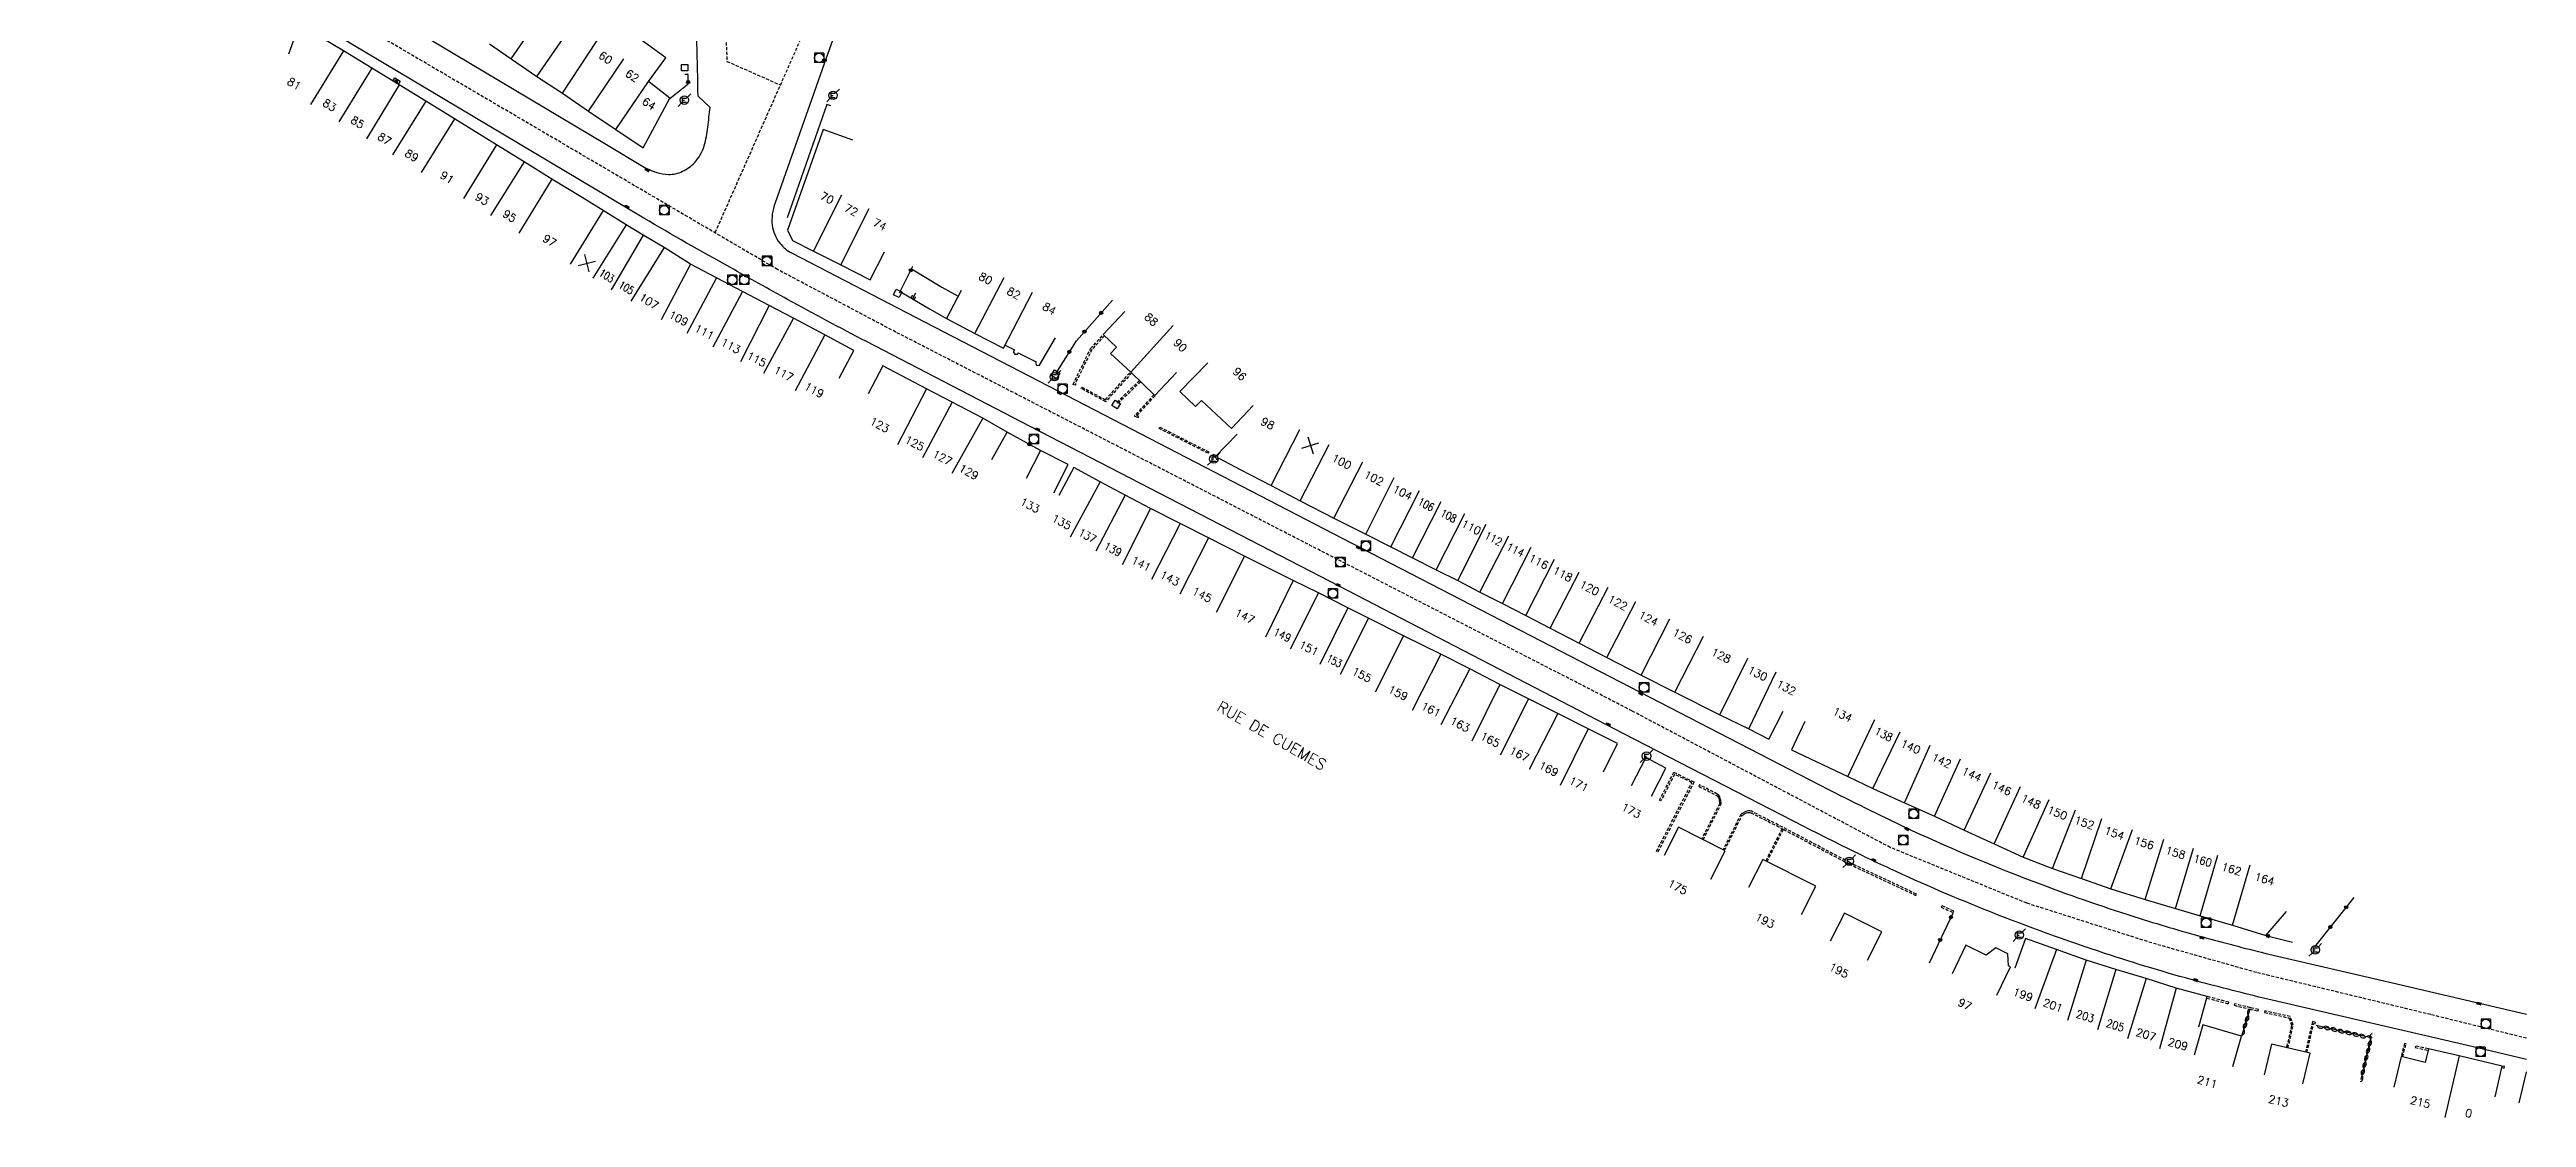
# Model space of a CAD drawing. Header units: millimetres. Extents: x 116000 to 117000, y 126000 to 127000.
# Drawn here: x 116607.5 to 117000, y 126027.1 to 126196.3 of the extents above; entities that cross this region are included whole.
import ezdxf
from ezdxf.enums import TextEntityAlignment as Align

# ---------------------------------------------------------------- set-up
doc = ezdxf.new("R2010")
doc.units = ezdxf.units.MM
doc.linetypes.add('DASHED', pattern=[0.75, 0.5, -0.25])
doc.layers.get('0').update_dxf_attribs({"linetype": 'CONTINUOUS'})
for name, color, linetype in [('W0001', 6, 'DASHED'), ('W0008', 7, 'CONTINUOUS'), ('W0100', 7, 'CONTINUOUS'), ('W0112', 1, 'DASHED'), ('W0211', 2, 'CONTINUOUS'), ('W0310', 3, 'CONTINUOUS'), ('W0322', 7, 'CONTINUOUS'), ('W0334', 7, 'CONTINUOUS'), ('W0400', 7, 'CONTINUOUS'), ('W0420', 7, 'CONTINUOUS'), ('W0471', 7, 'CONTINUOUS'), ('W0989', 7, 'CONTINUOUS'), ('W0991', 7, 'CONTINUOUS'), ('W1102', 7, 'CONTINUOUS')]:
    doc.layers.add(name, color=color, linetype=linetype)
doc.styles.get("Standard").update_dxf_attribs({"font": 'romans.shx', "width": 0.85})

# ---------------------------------------------------------------- blocks, each defined once
blk = doc.blocks.new('t322o')
at = {"color": 0, "linetype": 'Continuous'}
for radius in [0.25, 0.15]:
    blk.add_circle((0, 0), radius, dxfattribs=at)
blk = doc.blocks.new('T400')
for p, q in [((-0.15, 0.3), (0.15, 0.3)), ((-0.15, -0.25), (-0.15, 0.3)), ((-0.15, 0.15), (0.15, 0.15)), ((-0.15, 0), (0.15, 0)), ((0.15, 0.3), (0.15, -0.25)), ((-0.15, -0.15), (0.15, -0.15)), ((-0.15, -0.25), (-0.15, -0.3)), ((-0.15, -0.3), (0.15, -0.3)), ((0.15, -0.3), (0.15, -0.25))]:
    blk.add_line(p, q)
blk = doc.blocks.new('T420')
for p, q in [((0.75, 0.75), (-0.75, 0.75)), ((-0.75, 0.75), (-0.75, -0.75)), ((0.75, 0.75), (0.75, -0.75)), ((0.75, -0.75), (-0.75, -0.75))]:
    blk.add_line(p, q)
blk.add_ellipse((0, 0), major_axis=(-0.53, 0.53), ratio=1, start_param=3.926991, end_param=10.210176)
blk = doc.blocks.new('T471')
for p, q in [((-0.333334, 0.333334), (-0.333334, -0.333334)), ((-0.333334, 0.333334), (0.333334, 0.333334)), ((-0.333334, 0), (0, 0)), ((0.500001, 0.500001), (1.000002, 1.000002)), ((-0.500001, -0.500001), (-1.000002, -1.000002)), ((-0.333334, -0.333334), (0.333334, -0.333334))]:
    blk.add_line(p, q)
blk.add_ellipse((0, 0), major_axis=(0.471405, 0.471405), ratio=1, start_param=5.4977871438, end_param=11.780972451)
blk = doc.blocks.new('t112o')
at = {"color": 0, "linetype": 'Continuous'}
for p, q in [((-0.5, 0.5), (0.5, 0.5)), ((-0.5, -0.5), (-0.5, 0.5)), ((0.5, 0.5), (0.5, -0.5)), ((0.5, -0.5), (-0.5, -0.5))]:
    blk.add_line(p, q, dxfattribs=at)
blk = doc.blocks.new('t211o')
at = {"color": 0, "linetype": 'Continuous'}
for p, q in [((-0.29, 0.5), (-0.29, 0)), ((0, 1), (0, 0)), ((0.29, 0.5), (0.29, 0))]:
    blk.add_line(p, q, dxfattribs=at)
blk = doc.blocks.new('t991o')
at = {"color": 0, "linetype": 'Continuous'}
for p, q in [((-1, 1), (1, -1)), ((-1, -1), (1, 1))]:
    blk.add_line(p, q, dxfattribs=at)
blk = doc.blocks.new('t310o')
at = {"color": 0, "linetype": 'Continuous'}
for centre, start, end in [((-0.5, 0.38), 216.8699, 323.1304), ((0.5, -0.37), 36.8699, 143.1303)]:
    blk.add_arc(centre, 0.625, start, end, dxfattribs=at)

msp = doc.modelspace()

# ---------------------------------------------------------------- linework, layer by layer
at = {"layer": 'W0001'}
for points in [[(117000, 126039.63), (116984.82, 126043.37), (116957.23, 126050.04), (116940.64, 126054.72), (116920.81, 126061.03), (116899.17, 126069.86), (116858.24, 126091.49), (116741.58, 126151.51), (116722.83, 126161.43), (116604.19, 126231), (116515.66, 126283.09), (116462.47, 126313.55), (116451.83, 126317.34), (116434.16, 126326.89), (116435.08, 126333.2)], [(116731.63, 126209.55), (116712.91, 126167.24)], [(116714.24, 126210.16), (116714.81, 126194.41), (116723.27, 126190.67)]]:
    msp.add_lwpolyline(points, dxfattribs=at)
at = {"layer": 'W0008', "flags": 128}
for points in [[(116628.19, 126244.29), (116627.13, 126242.46), (116623.46, 126236.42), (116621.81, 126233.44, 0.098), (116621.2, 126231.51, 0.1302), (116621.81, 126228.06, 0.0829), (116623.8, 126225.07, 0.0528), (116626.88, 126222.42, 0.0202), (116629.41, 126220.78), (116659.83, 126202.64), (116695.46, 126181.4), (116701.94, 126177.51, 0.1015), (116705.54, 126176.47, 0.1074), (116707.77, 126176.99, 0.0944), (116709.67, 126178.34, 0.1142), (116711.21, 126181.03, 0.0447), (116711.77, 126183.98, 0.0007), (116712.17, 126187.12), (116710.24, 126188.88, 0.0014), (116710.06, 126197.27, 0.0033), (116709.69, 126209.38, 0.000102), (116709.65, 126210.31, 0.000102)], [(117000, 126036.26), (116992.23, 126038.1), (116959.01, 126045.82, -0.0056), (116947.81, 126048.67, -0.0132), (116933.16, 126053.08, -0.0154), (116915.04, 126059.64, -0.0137), (116899.14, 126066.49, -0.0035), (116895.32, 126068.29, -0.0048), (116885.56, 126073.13), (116856.96, 126087.88), (116810.43, 126111.98), (116762.89, 126136.57), (116736.92, 126150, -0.0043), (116724.44, 126156.67, -0.002), (116715.3, 126161.78, -0.0072), (116701.62, 126169.57), (116696.44, 126172.68), (116655.55, 126197.04), (116619.22, 126218.69, 0.0906), (116616.35, 126219.8, 0.1232), (116611.61, 126219.3, 0.0596), (116608.81, 126217.99), (116591.45, 126207.26)], [(116735.68, 126209.32), (116730.23, 126194), (116722.44, 126171.97, 0.1177), (116721.98, 126168.46, 0.1325), (116723.19, 126165.62, 0.1069), (116725.14, 126164), (116746.13, 126153.13), (116767.24, 126142.23), (116815.3, 126117.33), (116868.92, 126089.6), (116889.51, 126078.99, 0.0073), (116902.6, 126072.57, 0.0194), (116923.07, 126064.02, 0.0133), (116938.78, 126058.6, 0.0098), (116949.35, 126055.49, 0.0047), (116959.17, 126052.94), (116978.78, 126048.41), (117000, 126043.45)]]:
    msp.add_lwpolyline(points, format="xyb", dxfattribs=at)
at = {"layer": 'W0100', "flags": 128}
for points in [[(116732.58, 126144.2), (116734.93, 126148.62), (116730.31, 126151.07), (116725.38, 126153.74), (116721.51, 126155.71), (116717.28, 126157.95), (116713.17, 126160.13), (116709.04, 126162.3), (116704.85, 126164.9), (116701.54, 126166.85), (116698.86, 126168.53), (116695.21, 126170.77), (116691.86, 126172.82), (116687.06, 126175.74), (116682.66, 126178.49), (116678.29, 126181.18), (116671.62, 126185.31), (116667.08, 126188.11), (116662.89, 126190.67), (116658.56, 126193.32), (116654.07, 126196.09), (116647.04, 126200.25), (116645.33, 126195.55)], [(116677.17, 126197.21), (116680.63, 126194.82), (116684.69, 126192.02), (116688.74, 126189.35), (116692.89, 126186.54), (116697.21, 126183.62), (116701.52, 126180.72), (116705.76, 126188.55), (116702.39, 126191.24), (116705.12, 126194.99), (116701.07, 126197.93)], [(116734.77, 126181.92), (116730.05, 126183.59), (116724.42, 126167.66), (116725.2, 126166), (116728.52, 126164.33), (116732.86, 126162.15), (116737.52, 126159.78), (116739.79, 126164.23)], [(116751.95, 126158.1), (116749.61, 126153.68), (116754.08, 126151.31), (116758.65, 126148.94), (116758.91, 126149.46), (116760.37, 126148.72), (116760.19, 126148.41), (116760.46, 126148.03), (116760.9, 126148.03), (116760.99, 126148.23), (116763.81, 126146.82), (116763.69, 126146.61), (116763.94, 126146.24), (116764.37, 126146.28), (116766.89, 126150.6)], [(116756.81, 126131.32), (116759.25, 126135.68), (116755.35, 126137.86), (116750.49, 126140.42), (116746.43, 126142.52), (116739.5, 126146.16), (116737.18, 126141.73)], [(116795.7, 126135.33), (116792.21, 126131.75), (116792.44, 126131.35), (116792.79, 126131.55), (116796.14, 126129.75), (116801.04, 126127.21), (116805.68, 126124.8), (116811.02, 126122.05), (116816.06, 126119.52), (116820.05, 126117.5), (116823.46, 126115.76), (116827.23, 126113.85), (116830.63, 126112.13), (116834.11, 126110.33), (116837.75, 126108.49), (116841.41, 126106.62), (116845.3, 126104.61), (116849.89, 126102.24), (116854.27, 126099.96), (116859.69, 126097.18), (116865.01, 126094.44), (116872.16, 126090.88), (116876.74, 126088.66), (116879.93, 126087.02), (116882.22, 126091.47)], [(116766.64, 126126.07), (116768.9, 126130.53), (116764.5, 126132.76), (116762.24, 126128.31)], [(116853.71, 126081.84), (116855.95, 126086.31), (116851.32, 126088.64), (116846.52, 126091.1), (116841.82, 126093.43), (116837.29, 126095.67), (116832.53, 126098.14), (116827.93, 126100.46), (116822.05, 126103.41), (116816.49, 126106.21), (116813.19, 126107.84), (116808.56, 126110.18), (116804.57, 126112.13), (116796.82, 126116.03), (116791.11, 126118.93), (116786.63, 126121.21), (116781.92, 126123.58), (116777.95, 126125.66), (116773.95, 126127.81), (116769.78, 126130.04), (116767.42, 126125.63)], [(116885.64, 126089.84), (116883.51, 126085.32), (116892.47, 126081.09), (116896.44, 126079.18), (116901.43, 126076.94), (116906.17, 126074.79), (116910.9, 126072.61), (116915.65, 126070.43), (116920.24, 126068.34), (116924.9, 126066.52), (116929.49, 126064.95), (116934.15, 126063.28), (116939.58, 126061.6), (116944.37, 126060.17), (116948.28, 126059.03), (116953.39, 126057.52), (116958.7, 126055.92), (116961.95, 126059.72)], [(116861.33, 126078), (116863.62, 126082.44), (116860.43, 126084.09), (116858.14, 126079.64)], [(116870.75, 126064.86), (116873, 126069.33), (116865.62, 126073.05), (116863.37, 126068.58)], [(116885.1, 126059.26), (116887.36, 126063.73), (116878.99, 126067.96), (116876.73, 126063.5)], [(116895.58, 126052.01), (116897.84, 126056.47), (116891.93, 126059.46), (116889.67, 126055)], [(116948.08, 126041.42), (116949.41, 126046.24), (116944.51, 126047.59), (116939.71, 126049.07), (116934.95, 126050.52), (116930.2, 126051.98), (116925.51, 126053.68), (116920.62, 126055.42), (116918.92, 126050.72)], [(116916.05, 126046.45), (116918.22, 126050.96), (116917.9, 126051.11), (116917.81, 126053), (116915.91, 126053.93), (116914.39, 126052.81), (116911.14, 126054.36), (116908.98, 126049.85)], [(116953.47, 126035.17), (116954.86, 126039.98), (116948.71, 126041.76), (116947.32, 126036.96)], [(116964.58, 126032.38), (116965.72, 126037.25), (116959.59, 126038.68), (116958.45, 126033.82)], [(116995.02, 126030.36), (116996.16, 126035.23), (116989.36, 126036.82), (116984.45, 126037.95), (116983.96, 126035.81), (116980.14, 126036.73), (116978.97, 126031.87)], [(117000, 126034.26), (116999.93, 126034.28), (116998.81, 126029.41)]]:
    msp.add_lwpolyline(points, dxfattribs=at)
at = {"layer": 'W0100'}
for points in [[(116661.87, 126191.29), (116662.17, 126191.79), (116663.02, 126191.28), (116662.72, 126190.77)], [(116662.6, 126191.53), (116662.29, 126191.03), (116662.68, 126191.13), (116662.2, 126191.42), (116662.29, 126191.03)], [(116705.76, 126188.55), (116705.66, 126188.6)], [(116786.07, 126145.1), (116782.63, 126141.47), (116778.82, 126145.18), (116775.58, 126148.13), (116776.54, 126149.15), (116774.45, 126151.11), (116777.86, 126154.76)], [(116791.04, 126146.62), (116786.61, 126142.08), (116789.06, 126139.7), (116790.04, 126140.7), (116794.8, 126136.22), (116798.23, 126139.86)]]:
    msp.add_lwpolyline(points, dxfattribs=at)
at = {"layer": 'W0112'}
for p, q in [((116780.21, 126143.83), (116776.46, 126140.26)), ((116780.39, 126143.65), (116776.66, 126140.1))]:
    msp.add_line(p, q, dxfattribs=at)
for points in [[(116774.63, 126150.93), (116772.65, 126148.75), (116770.01, 126143.37), (116770.11, 126143.33), (116770.03, 126143.1), (116769.66, 126143.23), (116772.44, 126148.89), (116774.45, 126151.1)], [(116778.97, 126145.04), (116774.84, 126140.48), (116770.94, 126142.59), (116771.06, 126142.81), (116774.79, 126140.79), (116778.79, 126145.21)], [(116782.5, 126141.6), (116779.37, 126138.22), (116779.98, 126137.94), (116780.08, 126138.16), (116779.79, 126138.3), (116782.69, 126141.44), (116782.64, 126141.48)], [(116792.21, 126131.75), (116791.77, 126131.96), (116791.88, 126132.19), (116792.39, 126131.93)], [(116862.12, 126069.23), (116867.74, 126080.12), (116864.99, 126081.45), (116862.82, 126077.23), (116862.59, 126077.34), (116864.88, 126081.78), (116868.08, 126080.23), (116862.34, 126069.11)], [(116869.52, 126071.08), (116872.38, 126076.75), (116872.36, 126076.89), (116872.35, 126077.03), (116872.33, 126077.17), (116872.31, 126077.31), (116872.28, 126077.46), (116872.23, 126077.66), (116872.15, 126077.86), (116872.05, 126078.04), (116871.93, 126078.2), (116871.77, 126078.31), (116868.96, 126079.78), (116868.84, 126079.56), (116871.63, 126078.1), (116871.75, 126078.02), (116871.85, 126077.9), (116871.93, 126077.76), (116871.99, 126077.59), (116872.04, 126077.4), (116872.07, 126077.27), (116872.09, 126077.14), (116872.1, 126077), (116872.12, 126076.86), (116872.12, 126076.79), (116869.3, 126071.2)], [(116879.66, 126067.62), (116882.24, 126072.73), (116892.65, 126067.24), (116903.21, 126062.26), (116903.31, 126062.48), (116892.77, 126067.46), (116882.14, 126073.07), (116877.18, 126075.59), (116876.98, 126075.66), (116876.75, 126075.67), (116876.52, 126075.63), (116876.3, 126075.55), (116876.08, 126075.45), (116875.96, 126075.38), (116875.84, 126075.31), (116875.72, 126075.24), (116875.61, 126075.16), (116875.5, 126075.09), (116872.67, 126069.49)], [(116872.9, 126069.38), (116875.69, 126074.92), (116875.75, 126074.96), (116875.86, 126075.03), (116875.97, 126075.1), (116876.08, 126075.16), (116876.19, 126075.23), (116876.39, 126075.32), (116876.59, 126075.38), (116876.77, 126075.42), (116876.93, 126075.41), (116877.09, 126075.36), (116882.02, 126072.85), (116882.02, 126072.85), (116879.44, 126067.73)], [(116949.34, 126046), (116952.79, 126045.08), (116952.85, 126045.32), (116949.41, 126046.24)], [(116962.2, 126038.07), (116963.05, 126041.69), (116962.56, 126043.06), (116958.55, 126043.95), (116958.5, 126043.7), (116962.37, 126042.84), (116962.79, 126041.68), (116961.95, 126038.13)], [(116965.21, 126037.37), (116966.28, 126041.96), (116966.51, 126041.91), (116966.56, 126042.15), (116966.1, 126042.26), (116964.96, 126037.42)], [(116980.38, 126036.67), (116980.92, 126038.75), (116980.67, 126038.82), (116980.14, 126036.73)], [(116984.45, 126037.95), (116982.42, 126038.4), (116982.37, 126038.15), (116984.4, 126037.71)], [(116996.1, 126034.99), (116996.46, 126034.89), (116996.52, 126035.14), (116996.16, 126035.23)]]:
    msp.add_lwpolyline(points, dxfattribs=at)
for points in [[(116783.41, 126136.47), (116791.16, 126132.53), (116791.05, 126132.31), (116783.3, 126136.25)], [(116907.23, 126060.39), (116909.14, 126059.55), (116909.24, 126059.78), (116907.33, 126060.62)], [(116953.66, 126044.85), (116956.18, 126044.23), (116957.47, 126043.93), (116957.53, 126044.17), (116956.24, 126044.47), (116953.72, 126045.09)]]:
    msp.add_lwpolyline(points, close=True, dxfattribs=at)
at = {"layer": 'W0211', "flags": 128}
msp.add_lwpolyline([(116744.07, 126161.53), (116748.89, 126158.65), (116751.48, 126157.21)], dxfattribs=at)
at = {"layer": 'W0211'}
msp.add_lwpolyline([(116742.25, 126157.96), (116746.9, 126155.18), (116749.61, 126153.68)], dxfattribs=at)
at = {"layer": 'W0310'}
msp.add_line((116956.18, 126044.23), (116954.86, 126039.98), dxfattribs=at)
at = {"layer": 'W0310', "flags": 128}
msp.add_lwpolyline([(116973.8, 126033.11), (116975.38, 126039.67), (116966.69, 126041.64)], dxfattribs=at)
at = {"layer": 'W0322'}
msp.add_line((116742.14, 126157.74), (116744.28, 126161.95), dxfattribs=at)
at = {"layer": 'W0322', "flags": 128}
for points in [[(116705.77, 126188.51), (116708.67, 126190.86), (116708.65, 126192.35), (116708.15, 126192.34)], [(116766.98, 126145), (116770.2, 126150.14), (116775.92, 126156.57)], [(116764.5, 126132.76), (116759.25, 126135.68)], [(116905.37, 126051.58), (116909.14, 126059.51)], [(116966.44, 126054.12), (116972.67, 126061.94)], [(116958.7, 126055.92), (116962.92, 126054.84)]]:
    msp.add_lwpolyline(points, dxfattribs=at)
at = {"layer": 'W0334', "flags": 128}
msp.add_lwpolyline([(116731.26, 126187.36), (116730.67, 126187.56), (116724.37, 126169.6)], dxfattribs=at)
at = {"layer": 'W1102'}
for p, q in [((116680.63, 126194.82), (116686.31, 126203.05)), ((116684.69, 126192.02), (116690.37, 126200.25)), ((116688.74, 126189.35), (116694.24, 126197.7)), ((116654.07, 126196.09), (116648.82, 126187.58)), ((116658.56, 126193.32), (116653.33, 126184.8)), ((116692.89, 126186.54), (116698.49, 126194.83)), ((116662.89, 126190.67), (116657.68, 126182.13)), ((116697.21, 126183.62), (116702.39, 126191.24)), ((116667.08, 126188.11), (116661.83, 126179.6)), ((116671.62, 126185.31), (116666.35, 126176.81)), ((116678.29, 126181.18), (116673.05, 126172.66)), ((116682.66, 126178.49), (116677.37, 126170)), ((116687.06, 126175.74), (116681.86, 126167.21)), ((116728.52, 126164.33), (116733.01, 126173.26)), ((116695.21, 126170.77), (116689.98, 126162.25)), ((116732.86, 126162.15), (116737.35, 126171.09)), ((116698.86, 126168.53), (116693.54, 126160.07)), ((116701.54, 126166.85), (116696.48, 126158.22)), ((116704.85, 126164.9), (116699.58, 126156.41)), ((116709.04, 126162.3), (116704.39, 126153.45)), ((116713.17, 126160.13), (116708.48, 126151.3)), ((116717.28, 126157.95), (116712.6, 126149.11)), ((116754.08, 126151.31), (116758.76, 126160.15)), ((116758.65, 126148.94), (116763.26, 126157.82)), ((116721.51, 126155.71), (116716.96, 126146.8)), ((116725.38, 126153.74), (116720.62, 126144.94)), ((116730.31, 126151.07), (116725.63, 126142.23)), ((116778.82, 126145.18), (116785.55, 126152.58)), ((116746.43, 126142.52), (116741.84, 126133.63)), ((116750.49, 126140.42), (116745.83, 126131.57)), ((116755.35, 126137.86), (116750.47, 126129.13)), ((116801.04, 126127.21), (116805.62, 126136.1)), ((116805.68, 126124.8), (116810.28, 126133.68)), ((116811.02, 126122.05), (116815.6, 126130.93)), ((116773.95, 126127.81), (116769.23, 126119)), ((116816.06, 126119.52), (116820.54, 126128.46)), ((116820.05, 126117.5), (116824.57, 126126.42)), ((116777.95, 126125.66), (116773.3, 126116.81)), ((116781.92, 126123.58), (116777.44, 126114.64)), ((116823.46, 126115.76), (116828.01, 126124.66)), ((116827.23, 126113.85), (116831.74, 126122.78)), ((116786.63, 126121.21), (116782.08, 126112.31)), ((116791.11, 126118.93), (116786.59, 126110.01)), ((116830.63, 126112.13), (116835.14, 126121.06)), ((116834.11, 126110.33), (116838.71, 126119.21)), ((116796.82, 126116.03), (116792.33, 126107.09)), ((116837.75, 126108.49), (116842.26, 126117.41)), ((116841.41, 126106.62), (116845.96, 126115.53)), ((116804.57, 126112.13), (116800.17, 126103.15)), ((116845.3, 126104.61), (116849.89, 126113.5)), ((116849.89, 126102.24), (116854.49, 126111.12)), ((116808.56, 126110.18), (116804.05, 126101.26)), ((116813.19, 126107.84), (116808.76, 126098.87)), ((116854.27, 126099.96), (116858.88, 126108.83)), ((116816.49, 126106.21), (116811.98, 126097.28)), ((116822.05, 126103.41), (116817.57, 126094.46)), ((116859.69, 126097.18), (116864.26, 126106.07)), ((116865.01, 126094.44), (116869.58, 126103.33)), ((116827.93, 126100.46), (116823.42, 126091.54)), ((116872.16, 126090.88), (116876.62, 126099.83)), ((116832.53, 126098.14), (116827.93, 126089.26)), ((116837.29, 126095.67), (116832.85, 126086.71)), ((116876.74, 126088.66), (116881.1, 126097.66)), ((116841.82, 126093.43), (116837.37, 126084.47)), ((116846.52, 126091.1), (116841.96, 126082.2)), ((116851.32, 126088.64), (116846.84, 126079.7)), ((116892.47, 126081.09), (116896.74, 126090.13)), ((116896.44, 126079.18), (116900.77, 126088.19)), ((116901.43, 126076.94), (116905.52, 126086.07)), ((116906.17, 126074.79), (116910.3, 126083.9)), ((116910.9, 126072.61), (116915.09, 126081.69)), ((116915.65, 126070.43), (116919.82, 126079.52)), ((116920.24, 126068.34), (116924.38, 126077.44)), ((116924.9, 126066.52), (116928.54, 126075.83)), ((116929.49, 126064.95), (116932.72, 126074.42)), ((116934.15, 126063.28), (116937.54, 126072.69)), ((116939.58, 126061.6), (116942.54, 126071.15)), ((116944.37, 126060.17), (116947.22, 126069.76)), ((116948.28, 126059.03), (116951.08, 126068.63)), ((116953.39, 126057.52), (116956.23, 126067.11)), ((116925.51, 126053.68), (116922.11, 126044.28)), ((116930.2, 126051.98), (116927.27, 126042.42)), ((116934.95, 126050.52), (116932.03, 126040.96)), ((116939.71, 126049.07), (116936.76, 126039.51)), ((116944.51, 126047.59), (116941.85, 126037.95)), ((116989.36, 126036.82), (116987.09, 126027.08))]:
    msp.add_line(p, q, dxfattribs=at)

# ---------------------------------------------------------------- block references
at = {"layer": 'W0112'}
msp.add_blockref('t112o', (116708.1, 126193.43), dxfattribs=at)
for p, rotation in [((116741.87, 126157.65), 332.8683703282383), ((116766.9, 126144.82), 328.9013180043682), ((116776.48, 126140.02), 327.6709293340222)]:
    msp.add_blockref('t112o', p, dxfattribs=dict(at, rotation=rotation))
at = {"layer": 'W0211', "rotation": 329.1392605418867}
msp.add_blockref('t211o', (116744.2, 126156.8), dxfattribs=at)
at = {"layer": 'W0310'}
for p, rotation in [((116955.89, 126043.29), 252.7492977992263), ((116955.2, 126041.08), 252.7492977992263), ((116955.55, 126042.18), 252.7492977992263), ((116967.81, 126041.38), 167.2217450170569), ((116968.94, 126041.13), 167.2217450170569), ((116970.07, 126040.87), 167.2217450170569), ((116971.19, 126040.62), 167.2217450170569), ((116972.32, 126040.36), 167.2217450170569), ((116973.44, 126040.11), 167.2217450170569), ((116974.57, 126039.85), 167.2217450170569), ((116975.3, 126039.35), 76.45199271780791), ((116974.22, 126034.86), 76.45199271780791), ((116974.49, 126035.98), 76.45199271780791), ((116974.76, 126037.1), 76.45199271780791), ((116975.03, 126038.23), 76.45199271780791), ((116973.95, 126033.74), 76.45199271780791)]:
    msp.add_blockref('t310o', p, dxfattribs=dict(at, rotation=rotation))
at = {"layer": 'W0322'}
for p, rotation in [((116708.67, 126191.13), 90.80687508624365), ((116743.96, 126161.3), 63.03219811671661), ((116774.13, 126154.56), 48.30879826579372), ((116771.47, 126151.58), 48.30879826579372), ((116769.09, 126148.38), 57.95708042424452), ((116762.74, 126133.74), 150.9451181073379), ((116971.43, 126060.38), 51.4701151994895), ((116907.09, 126055.2), 64.5520727145414), ((116908.81, 126058.81), 64.5520727145414), ((116959.04, 126055.83), 345.7048802679054), ((116968.93, 126057.25), 51.4701151994895)]:
    msp.add_blockref('t322o', p, dxfattribs=dict(at, rotation=rotation))
at = {"layer": 'W0400'}
for p, rotation in [((116730.29, 126194.63), 90), ((116702.19, 126177.21), 62.50115907825473), ((116698.97, 126171.34), 58.14148398307599), ((116717.94, 126160.43), 90), ((116767.53, 126141.89), 60.43949164459362), ((116764.05, 126136.09), 63.64665052662318), ((116814.86, 126117.38), 241.1865575422503), ((116811.69, 126111.44), 64.37968948563035), ((116859.68, 126094.24), 62.08687259548984), ((116854.51, 126089.34), 62.65959593459838), ((116901.82, 126072.81), 62.53116908636157), ((116896.57, 126067.84), 65.57694297476009), ((116948.56, 126055.56), 254.6936433005694), ((116947.59, 126048.85), 73.33399843905056), ((116992.51, 126045.12), 76.87309675324201), ((116992.86, 126038.16), 76.62929615830039)]:
    msp.add_blockref('T400', p, dxfattribs=dict(at, rotation=rotation))
at = {"layer": 'W0420'}
for p in [(116729.43, 126194.96), (116704.89, 126170.82), (116721.15, 126162.78), (116721.16, 126162.76), (116715.65, 126159.79), (116717.55, 126159.79), (116767.98, 126142.53), (116763.46, 126134.55), (116816.08, 126117.62), (116812.03, 126115.06), (116810.84, 126110.1), (116860.15, 126095.19), (116902.88, 126075.17), (116901.23, 126071.01), (116949.22, 126057.91), (116993.56, 126041.9), (116992.73, 126037.48)]:
    msp.add_blockref('T420', p, dxfattribs=at)
at = {"layer": 'W0471'}
for p in [(116708.07, 126188.26), (116731.63, 126189.02), (116766.71, 126144.44), (116791.98, 126131.41), (116860.54, 126084.32), (116892.68, 126067.67), (116919.63, 126055.98), (116966.53, 126053.63)]:
    msp.add_blockref('T471', p, dxfattribs=at)
at = {"layer": 'W0991'}
for p, rotation in [((116692.59, 126162.41), 328.4392954195106), ((116807.28, 126133.55), 332.5573671877851)]:
    msp.add_blockref('t991o', p, dxfattribs=dict(at, rotation=rotation))

# ---------------------------------------------------------------- texts
at = {"layer": 'W0989'}
msp.add_text('RUE DE CUEMES', height=1.75, rotation=330.2009, dxfattribs=at).set_placement((116801.16, 126087.57), align=Align.MIDDLE)
at = {"layer": 'W0991'}
for s, rotation, p in [('60', 325.9392, (116695.58, 126194.99)), ('62', 325.9094, (116699.81, 126192.12)), ('81', 329.4012, (116646.23, 126190.86)), ('83', 328.3152, (116651.85, 126187.47)), ('85', 328.4651, (116656.28, 126184.75)), ('64', 326.0714, (116702.47, 126187.68)), ('87', 328.6283, (116660.56, 126182.13)), ('89', 328.3276, (116664.88, 126179.48)), ('91', 328.212, (116670.47, 126176.02)), ('93', 328.3837, (116676.02, 126172.59)), ('70', 333.2909, (116730.68, 126172.76)), ('95', 328.0899, (116680.37, 126169.9)), ('72', 333.3088, (116734.51, 126170.84)), ('74', 333.0322, (116739.04, 126168.54)), ('97', 328.6186, (116686.71, 126166)), ('107', 328.1607, (116702.46, 126156.38)), ('80', 332.0996, (116755.82, 126160.01)), ('82', 332.5569, (116760.28, 126157.67)), ('109', 332.2796, (116707.15, 126153.69)), ('84', 329.7202, (116765.92, 126155.21)), ('88', 317.6759, (116782.07, 126153.51)), ('111', 332.0362, (116711.24, 126151.53)), ('113', 332.1116, (116715.42, 126149.32)), ('90', 315.751, (116786.66, 126149.42)), ('115', 332.9717, (116719.52, 126147.21)), ('117', 331.5962, (116723.8, 126144.92)), ('96', 316.772, (116796.07, 126144.86)), ('119', 332.0471, (116728.64, 126142.33)), ('123', 332.2849, (116739.01, 126136.81)), ('98', 332.7893, (116800.52, 126137.04)), ('125', 332.693, (116744.56, 126133.92)), ('127', 332.2265, (116748.96, 126131.62)), ('129', 330.7868, (116753.15, 126129.35)), ('100', 332.7182, (116812.24, 126130.98)), ('102', 333.3614, (116817.35, 126128.38)), ('104', 333.1502, (116821.89, 126126.09)), ('133', 333.071, (116762.85, 126124.07)), ('135', 331.874, (116767.86, 126121.43)), ('110', 333.172, (116832.77, 126120.58)), ('141', 333.3606, (116780.47, 126114.8)), ('116', 332.9772, (116843.44, 126115.13)), ('118', 332.7083, (116847.26, 126113.17)), ('143', 332.9411, (116785.01, 126112.5)), ('145', 333.1008, (116790.12, 126109.9)), ('120', 332.6045, (116851.51, 126110.97)), ('147', 333.3076, (116796.88, 126106.49)), ('122', 332.5094, (116856, 126108.64)), ('124', 332.8348, (116860.86, 126106.13)), ('151', 333.1795, (116807.04, 126101.42)), ('126', 332.7851, (116866.24, 126103.37)), ('128', 333.5261, (116872.37, 126100.27)), ('155', 333.2094, (116815.44, 126097.22)), ('159', 333.4377, (116821.19, 126094.33)), ('130', 334.1572, (116878.16, 126097.42)), ('132', 332.7552, (116882.69, 126095.2)), ('161', 333.1714, (116826.4, 126091.71)), ('134', 334.6939, (116891.62, 126090.89)), ('163', 332.5884, (116831, 126089.36)), ('165', 333.6682, (116835.78, 126086.93)), ('140', 335.8673, (116902.41, 126085.82)), ('167', 333.6138, (116840.39, 126084.65)), ('169', 332.8892, (116845.05, 126082.3)), ('142', 335.5928, (116907.31, 126083.61)), ('171', 333.3519, (116849.83, 126079.88)), ('144', 335.2246, (116912.1, 126081.42)), ('146', 335.3691, (116916.82, 126079.25)), ('173', 332.727, (116858.13, 126075.71)), ('148', 335.528, (116921.47, 126077.12)), ('150', 338.6504, (116925.66, 126075.35)), ('152', 341.1852, (116929.94, 126073.78)), ('154', 340.2266, (116934.7, 126072.12)), ('156', 342.7534, (116939.39, 126070.56)), ('158', 343.4548, (116944.39, 126069.03)), ('162', 343.5429, (116953.25, 126066.43)), ('175', 333.2393, (116865.48, 126063.6)), ('164', 343.1479, (116958.51, 126064.85)), ('193', 333.1639, (116879.33, 126058.26)), ('195', 333.1607, (116891.05, 126050.38)), ('199', 340.3884, (116920.21, 126046.54)), ('97', 334.3266, (116911, 126045)), ('201', 340.0804, (116924.96, 126044.84)), ('207', 342.8732, (116939.71, 126040.2)), ('209', 344.5728, (116944.77, 126038.68)), ('211', 343.8347, (116949.42, 126032.7)), ('213', 346.8072, (116960.72, 126029.69)), ('215', 347.0915, (116983.18, 126029.51)), ('0', 346.8407, (116990.83, 126027.75))]:
    msp.add_text(s, height=1.25, rotation=rotation, dxfattribs=at).set_placement(p, align=Align.MIDDLE)
for s, rotation, width, p in [('103', 327.8406, 0.75, (116695.78, 126160.44)), ('105', 329.5485, 0.75, (116698.89, 126158.55)), ('106', 332.9618, 0.8, (116825.62, 126124.2)), ('108', 333.2159, 0.8, (116829.18, 126122.39)), ('137', 331.7897, 0.9, (116771.93, 126119.25)), ('139', 332.2621, 0.9, (116775.98, 126117.1)), ('112', 332.6102, 0.9, (116836.28, 126118.78)), ('114', 333.1813, 0.9, (116839.77, 126117)), ('149', 333.9428, 0.9, (116802.83, 126103.52)), ('153', 333.7097, 0.75, (116811.08, 126099.4)), ('138', 334.3355, 0.9, (116898.14, 126087.79)), ('160', 343.7644, 0.9, (116948.7, 126067.76)), ('203', 342.9314, 0.9, (116930.08, 126043.12)), ('205', 343.0029, 0.9, (116934.84, 126041.67))]:
    msp.add_text(s, height=1.25, rotation=rotation, dxfattribs=dict(at, width=width)).set_placement(p, align=Align.MIDDLE)

doc.saveas('drawing.dxf')
